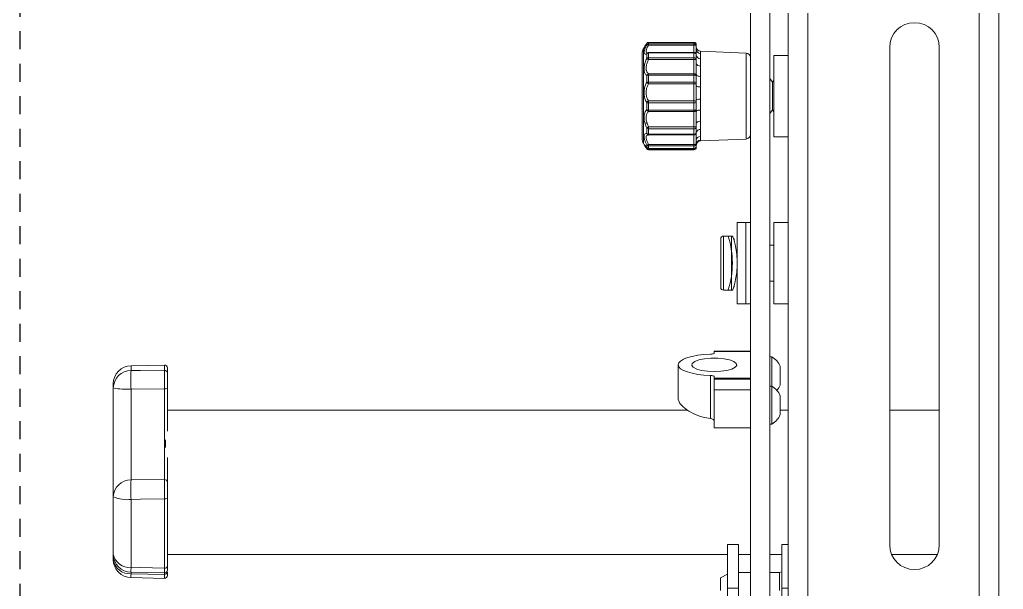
# Model space of a CAD drawing. Extents: x -382 to 1420, y -377 to 265.
# Drawn here: x 201.62 to 208.43, y 147.98 to 151.92 of the extents above; entities that cross this region are included whole.
import ezdxf

# ---------------------------------------------------------------- set-up
doc = ezdxf.new("R2010")
doc.units = 0
doc.header["$MEASUREMENT"] = 0
doc.linetypes.add('HIDDEN2', pattern=[0.1875, 0.125, -0.0625])
for name, color, linetype in [('AV-Anno-Iden', 154, 'CONTINUOUS'), ('AV-Detl-Obje-Brkt', 202, 'CONTINUOUS'), ('AV-Detl-Obje-Mont', 232, 'CONTINUOUS'), ('AV-Detl-Patt', 165, 'CONTINUOUS')]:
    doc.layers.add(name, color=color, linetype=linetype)

# ---------------------------------------------------------------- blocks, each defined once
blk = doc.blocks.new('A$C429A2651')
at = {"layer": 'AV-Detl-Obje-Brkt', "linetype": 'Continuous', "lineweight": 15}
for p, q in [((4.6736, 4.4204), (4.6736, 20.9101)), ((4.8093, 4.4204), (4.8093, 20.9101)), ((5.9961, 20.9101), (5.9961, 4.4204)), ((6.1319, 20.9101), (6.1319, 4.4204)), ((4.4115, 8.0661), (4.4115, 13.4628)), ((4.5459, 8.0661), (4.5459, 13.4628)), ((3.6935, 12.2012), (3.694, 12.202)), ((3.6935, 12.1916), (3.6935, 12.2012)), ((4.0211, 12.2091), (3.7071, 12.2091)), ((3.7071, 12.2091), (3.7071, 12.209)), ((3.7071, 12.209), (3.7071, 12.1991)), ((4.0211, 12.209), (3.7071, 12.209)), ((3.7071, 12.1991), (3.7071, 12.1906)), ((3.7071, 12.1991), (4.0211, 12.1991)), ((4.0211, 12.209), (4.0211, 12.2091)), ((4.0211, 12.1991), (4.0211, 12.209)), ((4.0211, 12.1906), (4.0211, 12.1991)), ((4.0368, 12.1935), (4.0368, 12.1841)), ((3.662, 11.5415), (3.662, 12.1327)), ((3.6774, 12.1761), (3.6704, 12.1639)), ((3.6704, 12.1639), (3.6704, 11.5103)), ((3.6935, 12.0967), (3.6935, 12.1297)), ((4.0211, 12.1906), (3.7071, 12.1906)), ((4.0211, 12.1391), (3.7071, 12.1391)), ((3.7071, 12.1391), (3.7071, 12.1359)), ((3.7071, 12.1359), (3.7071, 12.1023)), ((4.0211, 12.1359), (3.7071, 12.1359)), ((4.0211, 12.1391), (4.0211, 12.1906)), ((4.0211, 12.1359), (4.0211, 12.1391)), ((4.0211, 12.1023), (4.0211, 12.1359)), ((4.0368, 12.1841), (4.0368, 12.1625)), ((4.0666, 12.1473), (4.0666, 12.1328)), ((4.0666, 12.1458), (4.0666, 12.1473)), ((4.0666, 12.1328), (4.0666, 12.0948)), ((4.3817, 12.1343), (4.0667, 12.1481)), ((4.3817, 11.5398), (4.3817, 12.1343)), ((5.3762, 12.1734), (5.3762, 8.7307)), ((5.7198, 8.7307), (5.7198, 12.1734)), ((3.7071, 12.1023), (3.7071, 12.0898)), ((3.7071, 12.1023), (4.0211, 12.1023)), ((4.0211, 12.0898), (3.7071, 12.0898)), ((4.0211, 12.0898), (4.0211, 12.1023)), ((4.0211, 11.9917), (4.0211, 12.0898)), ((4.0368, 12.1235), (4.0368, 12.0912)), ((4.0368, 12.0912), (4.0368, 12.0659)), ((4.0666, 12.0948), (4.0666, 12.0451)), ((4.6736, 12.1182), (4.5736, 12.1182)), ((4.5736, 11.813), (4.5736, 12.1182)), ((3.7071, 11.9917), (3.7071, 11.9828)), ((3.7071, 11.9917), (4.0211, 11.9917)), ((4.0211, 11.9828), (4.0211, 11.9917)), ((4.0666, 12.0451), (4.0666, 11.9732)), ((3.6935, 11.9323), (3.6935, 11.9798)), ((3.7071, 11.9828), (3.7071, 11.9343)), ((4.0211, 11.9828), (3.7071, 11.9828)), ((3.7071, 11.9343), (3.7071, 11.9213)), ((3.7071, 11.9343), (4.0211, 11.9343)), ((4.0211, 11.9213), (3.7071, 11.9213)), ((4.0211, 11.9343), (4.0211, 11.9828)), ((4.0211, 11.9213), (4.0211, 11.9343)), ((4.0211, 11.8033), (4.0211, 11.9213)), ((4.0368, 11.9868), (4.0368, 11.9767)), ((4.0368, 11.9788), (4.0368, 11.984)), ((4.0368, 11.9767), (4.0368, 11.9303)), ((4.0368, 11.9325), (4.0368, 11.9339)), ((4.0368, 11.9303), (4.0368, 11.9081)), ((4.0666, 11.9732), (4.0666, 11.9016)), ((4.5642, 11.9323), (4.5459, 11.9584)), ((4.5736, 11.9457), (4.5642, 11.9323)), ((4.5642, 11.9323), (4.5642, 11.9044)), ((4.0666, 11.9016), (4.0666, 11.8151)), ((4.5642, 11.9044), (4.5642, 11.7419)), ((3.6935, 11.7424), (3.6935, 11.7916)), ((3.7071, 11.8033), (4.0211, 11.8033)), ((3.7071, 11.8033), (3.7071, 11.7907)), ((3.7071, 11.7907), (3.7071, 11.7403)), ((4.0211, 11.7907), (3.7071, 11.7907)), ((4.0211, 11.7907), (4.0211, 11.8033)), ((4.0211, 11.7403), (4.0211, 11.7907)), ((4.0368, 11.8129), (4.0368, 11.7926)), ((4.0368, 11.8127), (4.0368, 11.8018)), ((4.0368, 11.7926), (4.0368, 11.7444)), ((4.0666, 11.8151), (4.0666, 11.7408)), ((4.5736, 11.556), (4.5736, 11.813)), ((3.7071, 11.7403), (4.0211, 11.7403)), ((3.7071, 11.7403), (3.7071, 11.7302)), ((4.0211, 11.7302), (3.7071, 11.7302)), ((4.0211, 11.7302), (4.0211, 11.7403)), ((4.0211, 11.6239), (4.0211, 11.7302)), ((4.0368, 11.7767), (4.0368, 11.7826)), ((4.0368, 11.7767), (4.0368, 11.7643)), ((4.0368, 11.7434), (4.0368, 11.7465)), ((4.0368, 11.7444), (4.0368, 11.7312)), ((4.0368, 11.7434), (4.0368, 11.74)), ((4.0368, 11.7366), (4.0368, 11.73)), ((4.0666, 11.7408), (4.0666, 11.663)), ((4.5459, 11.7158), (4.5642, 11.7419)), ((4.5642, 11.7419), (4.5736, 11.7285)), ((3.687, 11.6497), (3.6933, 11.6502)), ((4.0666, 11.663), (4.0666, 11.6059)), ((3.6935, 11.5778), (3.6935, 11.6156)), ((3.7071, 11.6239), (4.0211, 11.6239)), ((3.7071, 11.6239), (3.7071, 11.6109)), ((4.0211, 11.6109), (3.7071, 11.6109)), ((3.7071, 11.6109), (3.7071, 11.5723)), ((4.0211, 11.6109), (4.0211, 11.6239)), ((4.0211, 11.5723), (4.0211, 11.6109)), ((4.0368, 11.6455), (4.0368, 11.6204)), ((4.0368, 11.6204), (4.0368, 11.5833)), ((4.0368, 11.5833), (4.0368, 11.5827)), ((4.0666, 11.6059), (4.0666, 11.5574)), ((3.7071, 11.5677), (3.7033, 11.5675)), ((3.7071, 11.5723), (4.0211, 11.5723)), ((3.7071, 11.5723), (3.7071, 11.5677)), ((3.7071, 11.5677), (4.0211, 11.5677)), ((4.0211, 11.5677), (4.0211, 11.5723)), ((4.0211, 11.5017), (4.0211, 11.5677)), ((4.0368, 11.5294), (4.0368, 11.5062)), ((4.0666, 11.5574), (4.0666, 11.5328)), ((4.0666, 11.5328), (4.0666, 11.5284)), ((4.0667, 11.5261), (4.3817, 11.5398)), ((4.5736, 11.556), (4.6736, 11.556)), ((3.6704, 11.5103), (3.6774, 11.4981)), ((3.6935, 11.4827), (3.6935, 11.499)), ((3.6935, 11.473), (3.694, 11.4722)), ((3.7024, 11.4754), (3.7071, 11.4693)), ((3.7071, 11.5017), (4.0211, 11.5017)), ((3.7071, 11.5017), (3.7071, 11.4918)), ((4.0211, 11.4918), (3.7071, 11.4918)), ((3.7071, 11.4918), (3.7071, 11.4752)), ((3.7071, 11.4752), (4.0211, 11.4752)), ((3.7071, 11.4752), (3.7071, 11.4746)), ((3.7071, 11.4746), (4.0211, 11.4746)), ((3.7071, 11.4693), (4.0211, 11.4693)), ((3.7071, 11.4693), (3.7071, 11.4651)), ((3.7071, 11.4651), (4.0211, 11.4651)), ((4.0211, 11.4918), (4.0211, 11.5017)), ((4.0211, 11.4752), (4.0211, 11.4918)), ((4.0211, 11.4746), (4.0211, 11.4752)), ((4.0211, 11.4693), (4.0211, 11.4746)), ((4.0211, 11.4651), (4.0211, 11.4693)), ((4.0368, 11.5062), (4.0368, 11.4902)), ((4.0368, 11.4902), (4.0368, 11.4807)), ((4.3803, 10.9616), (4.3205, 10.9616)), ((4.3205, 10.6862), (4.3205, 10.9616)), ((4.4115, 10.9616), (4.3803, 10.9616)), ((4.3803, 10.6862), (4.3803, 10.9616)), ((4.3803, 10.6805), (4.3803, 10.9616)), ((4.6736, 10.9616), (4.5736, 10.9616)), ((4.5736, 10.6573), (4.5736, 10.9616)), ((4.2065, 10.6805), (4.2065, 10.8479)), ((4.2802, 10.8679), (4.2264, 10.8679)), ((4.2264, 10.8679), (4.2264, 10.6805)), ((4.29, 10.8679), (4.2581, 10.8679)), ((4.2802, 10.6805), (4.2802, 10.8679)), ((4.3001, 10.8479), (4.3001, 10.8319)), ((4.5736, 10.8054), (4.5459, 10.8054)), ((4.2065, 10.5131), (4.2065, 10.6805)), ((4.2264, 10.6805), (4.2264, 10.4931)), ((4.2802, 10.4931), (4.2802, 10.6805)), ((4.3205, 10.3994), (4.3205, 10.6862)), ((4.3803, 10.3994), (4.3803, 10.6862)), ((4.3803, 10.3994), (4.3803, 10.6805)), ((4.5736, 10.3994), (4.5736, 10.6573)), ((4.2264, 10.4931), (4.2802, 10.4931)), ((4.2581, 10.4931), (4.2898, 10.4931)), ((4.3001, 10.529), (4.3001, 10.5131)), ((4.5459, 10.5556), (4.5736, 10.5556)), ((4.3205, 10.3994), (4.3803, 10.3994)), ((4.3803, 10.3994), (4.4115, 10.3994)), ((4.5736, 10.3994), (4.6736, 10.3994)), ((4.4115, 10.0707), (4.1617, 10.0707)), ((4.1617, 10.0693), (4.1617, 10.0707)), ((4.1617, 10.0693), (4.1617, 10.0591)), ((4.4115, 10.0693), (4.1617, 10.0693)), ((4.5609, 10.0321), (4.5459, 10.0321)), ((4.5609, 10.0321), (4.5609, 9.828)), ((3.9118, 9.7379), (3.9118, 9.9765)), ((4.6189, 9.9666), (4.6189, 9.8357)), ((4.1349, 9.6052), (4.1349, 9.9027)), ((4.1617, 9.8939), (4.1617, 9.8837)), ((4.1617, 9.8837), (4.4115, 9.8837)), ((4.1617, 9.878), (4.1617, 9.8837)), ((4.4115, 9.878), (4.1617, 9.878)), ((4.1617, 9.803), (4.1617, 9.878)), ((4.5609, 9.828), (4.5459, 9.828)), ((4.5609, 9.828), (4.5609, 9.5662)), ((4.1617, 9.803), (4.4115, 9.803)), ((4.1617, 9.5409), (4.1617, 9.803)), ((4.6189, 9.7626), (4.6189, 9.6316)), ((4.6736, 9.6627), (4.6189, 9.6627)), ((5.7198, 9.6627), (5.3762, 9.6627)), ((4.1617, 9.5409), (4.4115, 9.5409)), ((4.5459, 9.5662), (4.5609, 9.5662)), ((4.3288, 8.733), (4.2542, 8.733)), ((4.2542, 8.733), (4.2542, 8.4312)), ((4.3288, 8.733), (4.3288, 8.4312)), ((4.6736, 8.733), (4.6286, 8.733)), ((4.6286, 8.733), (4.6286, 8.4312)), ((4.3288, 8.6633), (4.4115, 8.6633)), ((4.5459, 8.6633), (4.6286, 8.6633)), ((5.39, 8.6633), (5.7061, 8.6633)), ((4.2542, 8.5266), (4.2036, 8.5019)), ((4.4115, 8.5384), (4.3288, 8.5384)), ((4.6133, 8.5384), (4.5459, 8.5384)), ((4.6286, 8.544), (4.6133, 8.5384)), ((4.6133, 8.5384), (4.6133, 8.4135)), ((4.2036, 8.5019), (4.2036, 8.4135)), ((4.3288, 8.4312), (4.2542, 8.4312)), ((4.2542, 7.539), (4.2542, 8.4312)), ((4.3288, 7.542), (4.3288, 8.4312)), ((4.6286, 7.6799), (4.6286, 8.4312)), ((4.6736, 8.4312), (4.6286, 8.4312))]:
    blk.add_line(p, q, dxfattribs=at)
at = {"layer": 'AV-Detl-Obje-Brkt', "linetype": 'Continuous', "lineweight": 15, "flags": 128}
for points in [[(4.0368, 12.1841), (4.0365, 12.1853), (4.0356, 12.1866), (4.0341, 12.1877), (4.0322, 12.1887), (4.0298, 12.1895), (4.0271, 12.1901), (4.0242, 12.1905), (4.0211, 12.1906)], [(4.0368, 11.9767), (4.0365, 11.9779), (4.0356, 11.9791), (4.0341, 11.9801), (4.0322, 11.981), (4.0298, 11.9818), (4.0271, 11.9824), (4.0242, 11.9827), (4.0211, 11.9828)], [(4.0666, 11.9732), (4.0607, 11.9735), (4.0551, 11.9744), (4.0499, 11.9757), (4.0454, 11.9774), (4.0417, 11.9794), (4.039, 11.9818), (4.0373, 11.9843), (4.0368, 11.9868)], [(4.0666, 11.7408), (4.0607, 11.7406), (4.0551, 11.74), (4.0499, 11.7391), (4.0454, 11.7378), (4.0417, 11.7364), (4.039, 11.7348), (4.0373, 11.733), (4.0368, 11.7312)], [(4.0666, 11.663), (4.0607, 11.6625), (4.0551, 11.6614), (4.0499, 11.6598), (4.0454, 11.6576), (4.0417, 11.655), (4.039, 11.652), (4.0373, 11.6488), (4.0368, 11.6455)], [(3.6947, 11.4807), (3.6944, 11.4811), (3.6935, 11.4827)], [(4.0211, 11.5017), (4.0242, 11.5017), (4.0271, 11.502), (4.0298, 11.5024), (4.0322, 11.503), (4.0341, 11.5037), (4.0356, 11.5045), (4.0365, 11.5053), (4.0368, 11.5062)], [(4.1349, 10.0503), (4.0902, 10.0476), (4.0478, 10.0426), (4.0093, 10.0353), (3.9758, 10.0261), (3.9485, 10.0152), (3.9284, 10.003), (3.916, 9.99), (3.9118, 9.9765)], [(4.1617, 9.9301), (4.1157, 9.9322), (4.0737, 9.9382), (4.0396, 9.9476), (4.0163, 9.9595), (4.006, 9.973), (4.0094, 9.9868), (4.0264, 9.9997), (4.0555, 10.0105), (4.0939, 10.0183), (4.1384, 10.0224), (4.185, 10.0224), (4.2294, 10.0183), (4.2679, 10.0105), (4.2969, 9.9997), (4.3139, 9.9868), (4.3174, 9.973), (4.307, 9.9595), (4.2838, 9.9476), (4.2496, 9.9382), (4.2077, 9.9322), (4.1617, 9.9301)], [(4.1617, 10.0591), (4.1612, 10.0575), (4.1597, 10.0559), (4.1573, 10.0545), (4.154, 10.0532), (4.15, 10.0521), (4.1454, 10.0512), (4.1403, 10.0506), (4.1349, 10.0503)], [(3.9118, 9.9765), (3.916, 9.963), (3.9284, 9.9499), (3.9485, 9.9378), (3.9758, 9.9269), (4.0093, 9.9177), (4.0478, 9.9104), (4.0902, 9.9054), (4.1349, 9.9027)], [(4.1349, 9.9027), (4.1403, 9.9024), (4.1454, 9.9018), (4.15, 9.9009), (4.154, 9.8998), (4.1573, 9.8985), (4.1597, 9.897), (4.1612, 9.8955), (4.1617, 9.8939)]]:
    blk.add_lwpolyline(points, dxfattribs=at)
at = {"layer": 'AV-Detl-Obje-Brkt', "linetype": 'Continuous', "lineweight": 15}
for centre, radius, start, end in [((5.548, 12.1734), 0.1718, 0, 180), ((3.707, 12.1933), 0.0156, 89.91714, 149.69985), ((3.707, 12.1834), 0.0157, 89.6421, 148.66172), ((3.6993, 12.1776), 0.0152, 59.2453, 112.3808), ((3.7071, 12.1935), 0.0156, 90, 147.00387), ((4.0211, 12.1935), 0.0156, 0, 90), ((4.0212, 12.1934), 0.0156, 0.22241, 90.2207), ((4.0214, 12.1838), 0.0154, 1.00473, 90.97067), ((3.7245, 12.1327), 0.0625, 150, 180), ((3.706, 12.1258), 0.013, 117.18441, 162.69386), ((3.7065, 12.1193), 0.0166, 88.15286, 141.28833), ((3.7071, 12.1235), 0.0156, 90, 117.07429), ((4.0211, 12.1235), 0.0156, 0, 90), ((4.0226, 12.1217), 0.0143, 7.15869, 95.70298), ((4.0679, 12.1785), 0.0312, 180.06743, 267.57547), ((4.0672, 12.1632), 0.0304, 181.39552, 268.98878), ((4.0668, 12.1792), 0.0311, 235.37168, 270.42765), ((4.3803, 12.1031), 0.0312, 0, 87.5), ((3.7063, 12.0848), 0.0175, 87.59477, 136.8481), ((3.7432, 12.1769), 0.0943, 238.22101, 247.46991), ((4.0231, 12.0885), 0.0139, 11.39665, 98.03745), ((4.025, 12.134), 0.0444, 264.99785, 285.3345), ((4.0653, 12.1234), 0.0287, 185.56789, 272.67671), ((4.0632, 12.072), 0.0272, 192.93152, 277.19441), ((3.7098, 11.975), 0.0169, 99.16457, 163.55589), ((4.0215, 11.9764), 0.0153, 1.29061, 91.23493), ((3.7058, 11.9567), 0.0261, 87.25343, 118.0535), ((3.7057, 11.8974), 0.037, 87.87179, 109.16875), ((3.7145, 11.9442), 0.024, 209.5419, 252.08355), ((4.0248, 11.9162), 0.0184, 49.52321, 101.38384), ((4.0237, 11.9348), 0.0138, 259.0864, 340.81909), ((4.0597, 11.942), 0.041, 235.88115, 279.67095), ((3.7134, 11.7822), 0.022, 106.78729, 154.64673), ((3.7056, 11.8654), 0.0747, 260.70548, 271.11199), ((4.0232, 11.7895), 0.0139, 12.67695, 98.62548), ((4.025, 11.8236), 0.0332, 263.34831, 290.77641), ((4.0594, 11.7093), 0.1061, 86.10281, 102.32967), ((3.7057, 11.7775), 0.0372, 250.92557, 272.11986), ((3.7108, 11.7479), 0.0181, 197.91629, 258.16895), ((4.0248, 11.7585), 0.0185, 258.64581, 310.30447), ((4.0218, 11.7451), 0.0149, 267.36371, 357.09537), ((3.7225, 11.5833), 0.0434, 110.88065, 131.91146), ((3.7061, 11.63), 0.0191, 228.77216, 272.81158), ((4.0248, 11.604), 0.0202, 53.88259, 100.55794), ((4.0236, 11.6245), 0.0138, 259.60866, 342.60822), ((4.0211, 11.5833), 0.0156, 270, 0), ((4.0231, 11.5861), 0.0139, 261.93851, 348.5531), ((4.0641, 11.5782), 0.0277, 84.84618, 170.82465), ((3.7245, 11.5415), 0.0625, 180, 210), ((3.7063, 11.5898), 0.0175, 223.20202, 272.41026), ((3.707, 11.5817), 0.0141, 196.24041, 257.28771), ((3.7071, 11.5833), 0.0156, 258.48366, 270), ((4.0663, 11.5278), 0.0296, 89.44284, 176.96958), ((4.0676, 11.502), 0.0309, 91.84134, 179.39988), ((4.0668, 11.4949), 0.0312, 91.07726, 164.6372), ((4.0679, 11.4957), 0.0311, 127.09426, 179.98113), ((4.3803, 11.571), 0.0312, 272.5, 0), ((3.6963, 11.5209), 0.0221, 262.91311, 299.31335), ((3.7068, 11.5077), 0.0159, 213.17871, 270.80321), ((3.707, 11.4909), 0.0157, 211.35258, 270.36156), ((3.7071, 11.4807), 0.0156, 212.99613, 270), ((3.7024, 11.4795), 0.0112, 220.59764, 294.46451), ((3.7071, 11.4902), 0.0156, 217.59798, 270), ((4.0217, 11.5068), 0.015, 267.75046, 357.55818), ((4.0211, 11.4902), 0.0156, 270, 0), ((4.0214, 11.4905), 0.0154, 269.01914, 358.98435), ((4.0211, 11.4807), 0.0156, 270, 0), ((4.023, 11.4832), 0.014, 262.52583, 349.73621), ((4.2264, 10.8479), 0.02, 90, 180), ((3.6647, 10.6805), 0.6222, 342.71471, 17.52427), ((4.2264, 10.5131), 0.02, 180, 270), ((4.479, 9.9012), 0.1544, 25.07999, 57.96954), ((4.479, 9.6971), 0.1544, 25.07999, 57.96954), ((4.479, 9.9012), 0.1544, 318.64079, 334.92001), ((4.479, 9.6971), 0.1544, 302.03046, 334.92001), ((5.548, 8.7307), 0.1718, 180, 0)]:
    blk.add_arc(centre, radius, start, end, dxfattribs=at)
for points, knots in [([(3.6935, 12.2012), (3.6908, 12.1971), (3.684, 12.1866), (3.6788, 12.1786), (3.6774, 12.1761), (3.6774, 12.1761)], [0, 0, 0, 0, 0.386854, 0.985157, 1, 1, 1, 1]), ([(3.6935, 12.1297), (3.6895, 12.1283), (3.6812, 12.1254), (3.6766, 12.1304), (3.675, 12.1391), (3.6767, 12.1518), (3.6845, 12.1725), (3.6912, 12.1866), (3.6935, 12.1916)], [0, 0, 0, 0, 0.203578, 0.420703, 0.453745, 0.668943, 0.881719, 1, 1, 1, 1]), ([(3.7071, 12.1906), (3.7047, 12.1863), (3.6981, 12.1745), (3.6903, 12.1569), (3.6885, 12.146), (3.6902, 12.1388), (3.6926, 12.1354), (3.6972, 12.1366), (3.6978, 12.1367)], [0, 0, 0, 0, 0.145986, 0.403645, 0.659438, 0.698712, 0.95914, 1, 1, 1, 1]), ([(3.7, 12.1374), (3.6999, 12.1374), (3.6975, 12.1358), (3.6955, 12.1369), (3.6975, 12.1361), (3.6978, 12.136)], [0, 0, 0, 0, 0.026111, 0.885933, 1, 1, 1, 1]), ([(4.0368, 12.1206), (4.0365, 12.1232), (4.0358, 12.1305), (4.0366, 12.1474), (4.0367, 12.161), (4.0368, 12.1625)], [0, 0, 0, 0, 0.3255859, 0.9253062, 1, 1, 1, 1]), ([(3.6935, 11.9798), (3.6908, 11.9821), (3.6839, 11.9879), (3.6782, 12.0008), (3.6751, 12.0192), (3.6757, 12.0405), (3.6824, 12.0693), (3.6899, 12.0878), (3.6935, 12.0967)], [0, 0, 0, 0, 0.135275, 0.344454, 0.421074, 0.619697, 0.816972, 1, 1, 1, 1]), ([(3.7071, 12.0898), (3.7034, 12.0823), (3.696, 12.0668), (3.6892, 12.0424), (3.6886, 12.0244), (3.6918, 12.009), (3.6975, 11.9983), (3.7044, 11.9936), (3.7071, 11.9917)], [0, 0, 0, 0, 0.186126, 0.382412, 0.577429, 0.652969, 0.862064, 1, 1, 1, 1]), ([(4.0368, 11.9868), (4.0365, 11.9941), (4.0358, 12.0149), (4.0366, 12.0435), (4.0367, 12.0637), (4.0368, 12.0659)], [0, 0, 0, 0, 0.325586, 0.925306, 1, 1, 1, 1]), ([(3.6935, 11.7916), (3.6908, 11.7967), (3.6839, 11.8095), (3.6782, 11.8295), (3.6751, 11.854), (3.6757, 11.8792), (3.6824, 11.9087), (3.6899, 11.9246), (3.6935, 11.9323)], [0, 0, 0, 0, 0.135253, 0.344435, 0.421061, 0.619683, 0.816957, 1, 1, 1, 1]), ([(3.7071, 11.9213), (3.7034, 11.9149), (3.696, 11.9017), (3.6892, 11.8769), (3.6886, 11.8555), (3.6918, 11.8349), (3.6975, 11.8181), (3.7044, 11.8075), (3.7071, 11.8033)], [0, 0, 0, 0, 0.186141, 0.382425, 0.577442, 0.652988, 0.862086, 1, 1, 1, 1]), ([(4.0368, 11.8129), (4.0365, 11.823), (4.0358, 11.8516), (4.0366, 11.8844), (4.0367, 11.9057), (4.0368, 11.9081)], [0, 0, 0, 0, 0.325586, 0.925306, 1, 1, 1, 1]), ([(3.6935, 11.6156), (3.6895, 11.6255), (3.6812, 11.6458), (3.6766, 11.6693), (3.675, 11.6919), (3.6767, 11.713), (3.6845, 11.7321), (3.6912, 11.7397), (3.6935, 11.7424)], [0, 0, 0, 0, 0.203578, 0.420703, 0.453745, 0.668943, 0.881719, 1, 1, 1, 1]), ([(3.7071, 11.7302), (3.7047, 11.728), (3.6981, 11.7218), (3.6903, 11.706), (3.6886, 11.6882), (3.6902, 11.6691), (3.6949, 11.649), (3.7031, 11.6322), (3.7071, 11.6239)], [0, 0, 0, 0, 0.1207298, 0.3338127, 0.5453525, 0.5778318, 0.7932047, 1, 1, 1, 1]), ([(4.0368, 11.6455), (4.0365, 11.6556), (4.0358, 11.6844), (4.0366, 11.7125), (4.0367, 11.7293), (4.0368, 11.7312)], [0, 0, 0, 0, 0.325586, 0.925306, 1, 1, 1, 1]), ([(4.0368, 11.5294), (4.0365, 11.5369), (4.0358, 11.5582), (4.0366, 11.5741), (4.0367, 11.5818), (4.0368, 11.5827)], [0, 0, 0, 0, 0.325586, 0.925306, 1, 1, 1, 1]), ([(3.6935, 11.499), (3.6908, 11.5051), (3.6839, 11.5208), (3.6782, 11.5384), (3.6751, 11.5556), (3.6757, 11.5691), (3.6824, 11.5781), (3.6899, 11.5779), (3.6935, 11.5778)], [0, 0, 0, 0, 0.135275, 0.344454, 0.421074, 0.619697, 0.816972, 1, 1, 1, 1]), ([(3.7033, 11.5675), (3.701, 11.5675), (3.695, 11.5677), (3.6893, 11.5609), (3.6886, 11.5496), (3.6918, 11.535), (3.6975, 11.52), (3.7044, 11.5069), (3.7071, 11.5017)], [0, 0, 0, 0, 0.125598, 0.336481, 0.546002, 0.62716, 0.851806, 1, 1, 1, 1]), ([(3.6774, 11.4981), (3.6769, 11.499), (3.675, 11.5025), (3.6757, 11.5032), (3.6823, 11.4967), (3.6899, 11.4872), (3.6935, 11.4827)], [0, 0, 0, 0, 0.109839, 0.415235, 0.718558, 1, 1, 1, 1]), ([(3.6935, 11.473), (3.6908, 11.4771), (3.684, 11.4876), (3.6788, 11.4955), (3.6774, 11.498), (3.6774, 11.4981)], [0, 0, 0, 0, 0.386854, 0.985157, 1, 1, 1, 1]), ([(3.6805, 11.4974), (3.6807, 11.4973), (3.6811, 11.4969), (3.685, 11.4928), (3.6904, 11.4864), (3.6955, 11.4795), (3.6967, 11.4779)], [0, 0, 0, 0, 0.133152, 0.396812, 0.856649, 1, 1, 1, 1]), ([(4.29, 10.8658), (4.2898, 10.8664), (4.2889, 10.8692), (4.2938, 10.854), (4.303, 10.8216), (4.3139, 10.7717), (4.3209, 10.7111), (4.3207, 10.6479), (4.3139, 10.5897), (4.3033, 10.5403), (4.2937, 10.5066), (4.2887, 10.4912), (4.2897, 10.4943), (4.2898, 10.4948)], [0, 0, 0, 0, 0.028775, 0.130645, 0.233855, 0.341678, 0.450826, 0.555266, 0.656419, 0.760682, 0.869625, 0.977749, 1, 1, 1, 1]), ([(4.1349, 9.6052), (4.1178, 9.6076), (4.075, 9.6135), (4.0118, 9.6387), (3.954, 9.676), (3.9178, 9.7131), (3.9136, 9.7305), (3.9118, 9.7379)], [0, 0, 0, 0, 0.140515, 0.3521273, 0.5791279, 0.8190704, 1, 1, 1, 1]), ([(4.1588, 9.5912), (4.1571, 9.5936), (4.1536, 9.5985), (4.1449, 9.6036), (4.1381, 9.6047), (4.1349, 9.6052)], [0, 0, 0, 0, 0.349241, 0.699989, 1, 1, 1, 1])]:
    blk.add_open_spline(points, degree=3, knots=knots, dxfattribs=at)
at = {"layer": 'AV-Detl-Obje-Mont', "linetype": 'Continuous', "lineweight": 15}
for p, q in [((0.3544, 9.9747), (0.1227, 9.9706)), ((0.1227, 9.9706), (0.1227, 9.9363)), ((0.3544, 9.939), (0.3544, 9.9747)), ((0.3748, 9.9547), (0.3748, 9.9199)), ((0, 9.8167), (0, 9.8457)), ((0, 9.0632), (0, 9.8167)), ((0.3544, 9.8106), (0.1227, 9.8082)), ((0.3544, 9.1824), (0.3544, 9.8106)), ((0.3748, 9.8121), (0.3748, 9.5162)), ((0.1227, 9.8082), (0.1227, 9.1796)), ((3.9786, 9.6627), (0.3748, 9.6627)), ((0.3623, 9.4571), (0.3623, 9.4035)), ((0.3748, 9.3348), (0.3748, 9.1637)), ((0.1227, 9.1796), (0.3544, 9.1824)), ((0, 8.6656), (0, 9.0632)), ((0.1227, 9.0449), (0.1227, 8.5746)), ((0.3544, 8.5691), (0.3544, 9.0481)), ((0.3748, 9.051), (0.3748, 8.5837)), ((0, 8.6281), (0, 8.6656)), ((0.3748, 8.6633), (4.2542, 8.6633)), ((0.1221, 8.5407), (0.3543, 8.5356)), ((0.1227, 8.5411), (0.1227, 8.5306)), ((0.1227, 8.5306), (0.3544, 8.5258)), ((0.3544, 8.5258), (0.3544, 8.5378)), ((0.1221, 8.5032), (0.3543, 8.498))]:
    blk.add_line(p, q, dxfattribs=at)
at = {"layer": 'AV-Detl-Obje-Mont', "linetype": 'Continuous', "lineweight": 15, "flags": 128}
for points in [[(0.1227, 9.9363), (0.1888, 9.9371), (0.3544, 9.939)], [(0.3544, 9.0481), (0.1888, 9.0459), (0.1227, 9.0449)], [(0.1227, 8.5306), (0.1225, 8.5189), (0.1223, 8.5103), (0.1222, 8.505), (0.1221, 8.5032), (0.1221, 8.5032)], [(0.1227, 8.5746), (0.1888, 8.573), (0.3544, 8.5691)]]:
    blk.add_lwpolyline(points, dxfattribs=at)
at = {"layer": 'AV-Detl-Obje-Mont', "linetype": 'Continuous', "lineweight": 15}
for centre, radius, start, end in [((0.1249, 9.8457), 0.1249, 91, 180), ((0.3548, 9.9547), 0.02, 0, 91), ((0.1222, 9.814), 0.1222, 89.75316, 178.75696), ((3.2619, 9.8723), 3.1398, 178.8316, 181.1684), ((0.3552, 9.9195), 0.0196, 1.34407, 92.22573), ((0.0926, 10.2651), 0.4579, 258.33728, 273.78006), ((0.3595, 9.8827), 0.0723, 265.94086, 282.15138), ((0.1206, 9.0589), 0.1207, 88.99915, 177.95014), ((3.6467, 9.1123), 3.5246, 178.9056, 181.0944), ((0.3554, 9.163), 0.0194, 2.09034, 92.86063), ((0.0931, 9.2673), 0.2244, 245.48252, 277.59127), ((0.3595, 9.0864), 0.0386, 262.48045, 293.35887), ((0.1249, 8.6656), 0.1249, 180, 268.72556), ((0.1097, 8.6853), 0.1114, 190.15197, 276.73862), ((0.1249, 8.6281), 0.1249, 180, 268.72131), ((0.1122, 8.6434), 0.1132, 187.75529, 275.33688), ((0.357, 8.5869), 0.0181, 261.8, 349.64464), ((2.2639, 8.5199), 2.1418, 178.53598, 179.44259), ((0.3567, 8.5439), 0.0183, 262.95056, 351.82643), ((0.3548, 8.518), 0.02, 268.80378, 0.00032), ((0.3548, 8.5555), 0.02, 269.34045, 0.00024)]:
    blk.add_arc(centre, radius, start, end, dxfattribs=at)
for points, knots in [([(0.3544, 9.8106), (0.3544, 9.8248), (0.3543, 9.853), (0.3543, 9.8916), (0.3543, 9.9229), (0.3544, 9.9337), (0.3544, 9.939)], [0, 0, 0, 0, 0.250748, 0.501501, 0.752227, 1, 1, 1, 1]), ([(0.3748, 9.9199), (0.3748, 9.9154), (0.3748, 9.9064), (0.3748, 9.8801), (0.3748, 9.8477), (0.3748, 9.8239), (0.3748, 9.8121)], [0, 0, 0, 0, 0.247775, 0.498499, 0.74925, 1, 1, 1, 1]), ([(0.3544, 9.0481), (0.3544, 9.0622), (0.3543, 9.0905), (0.3543, 9.1303), (0.3543, 9.1636), (0.3544, 9.1761), (0.3544, 9.1824)], [0, 0, 0, 0, 0.250748, 0.501501, 0.752227, 1, 1, 1, 1]), ([(0.3748, 9.1637), (0.3748, 9.1585), (0.3748, 9.1479), (0.3748, 9.12), (0.3748, 9.0865), (0.3748, 9.0628), (0.3748, 9.051)], [0, 0, 0, 0, 0.247775, 0.498499, 0.74925, 1, 1, 1, 1]), ([(0.3748, 8.5837), (0.3748, 8.5767), (0.3748, 8.5628), (0.3748, 8.5546), (0.3748, 8.5563), (0.3748, 8.5566)], [0, 0, 0, 0, 0.446665, 0.898647, 1, 1, 1, 1]), ([(0.3543, 8.5368), (0.3543, 8.5365), (0.3543, 8.5344), (0.3543, 8.5442), (0.3544, 8.5608), (0.3544, 8.5691)], [0, 0, 0, 0, 0.107169, 0.556229, 1, 1, 1, 1]), ([(0.3543, 8.4982), (0.3543, 8.4981), (0.3543, 8.4958), (0.3543, 8.5036), (0.3544, 8.5184), (0.3544, 8.5258)], [0, 0, 0, 0, 0.013045, 0.509446, 1, 1, 1, 1]), ([(0.3748, 8.5413), (0.3748, 8.5351), (0.3748, 8.5227), (0.3748, 8.5161), (0.3748, 8.518), (0.3748, 8.5181)], [0, 0, 0, 0, 0.493798, 0.993474, 1, 1, 1, 1])]:
    blk.add_open_spline(points, degree=3, knots=knots, dxfattribs=at)

msp = doc.modelspace()

# ---------------------------------------------------------------- linework, layer by layer
at = {"layer": 'AV-Detl-Patt', "color": 253, "linetype": 'HIDDEN2'}
msp.add_lwpolyline([(201.61932, 140.21409), (237.61932, 140.21409), (237.61932, 164.21409), (201.61932, 164.21409)], close=True, dxfattribs=at)

# ---------------------------------------------------------------- block references
at = {"layer": 'AV-Anno-Iden'}
msp.add_blockref('A$C429A2651', (202.26765, 139.55324), dxfattribs=at)

doc.saveas('drawing.dxf')
